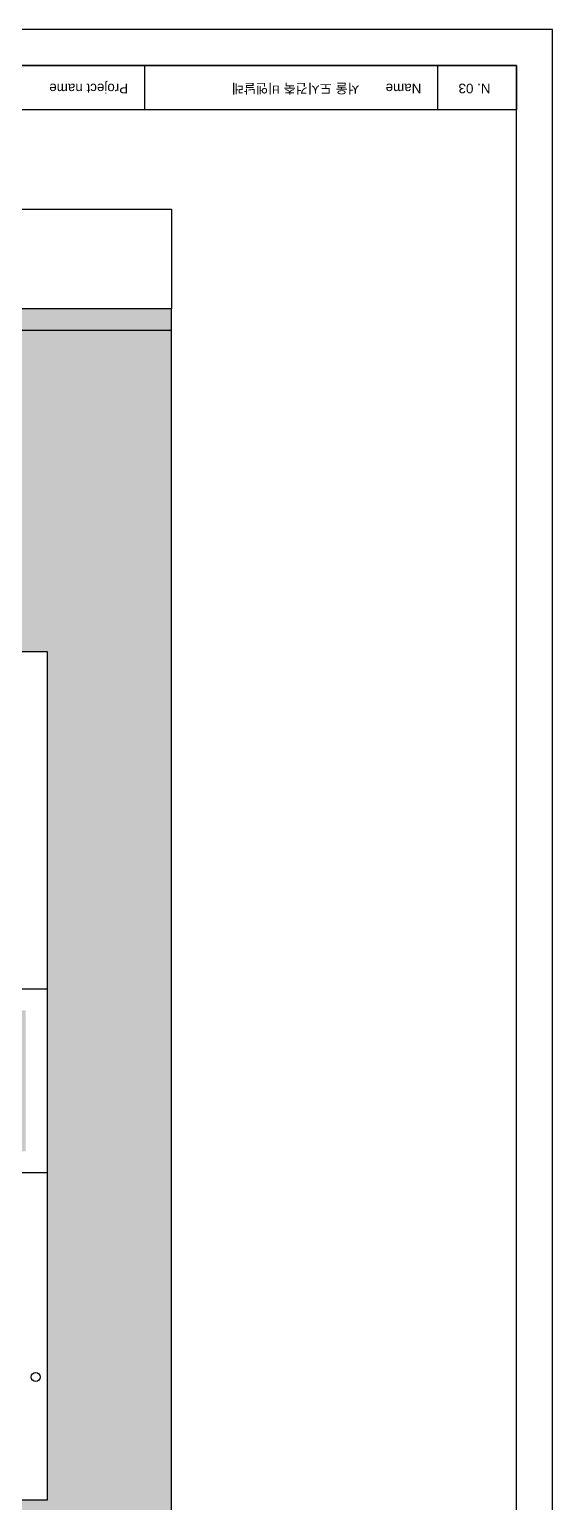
# Model space of a CAD drawing. Header units: millimetres. Extents: x 13722 to 114356, y -17117 to 61088.
# Drawn here: x 81363 to 88188, y 7934 to 27146 of the extents above; entities that cross this region are included whole.
import ezdxf

# ---------------------------------------------------------------- set-up
doc = ezdxf.new("R2010")
doc.units = ezdxf.units.MM
for name, color, linetype in [('00_dim', 6, 'Continuous'), ('01', 3, 'Continuous'), ('03', 8, 'Continuous'), ('03_lighting', 3, 'Continuous'), ('0_CUT', 250, 'Continuous')]:
    doc.layers.add(name, color=color, linetype=linetype)
doc.styles.get("Standard").update_dxf_attribs({"font": 'Arial.ttf'})

# ---------------------------------------------------------------- blocks, each defined once
blk = doc.blocks.new('lighting')
at = {"layer": '03_lighting'}
h = blk.add_hatch(dxfattribs=at)
h.set_pattern_fill('AR-CONC', color=256, scale=50)
h.paths.add_polyline_path([(93337, -568, 1), (93454, -568, 1)])
blk.add_circle((93396, -568), 58.6, dxfattribs=at)

msp = doc.modelspace()

# ---------------------------------------------------------------- hatches: boundary and pattern name
at = {"layer": '01'}
h = msp.add_hatch(dxfattribs=at)
h.set_pattern_fill('ANGLE', color=256)
h.set_pattern_definition([(0, (-19358.1374, 21727.48), (0, 6.985), [5.08, -1.905]), (90, (-19358.1374, 21727.48), (-6.985, 4e-16), [5.08, -1.905])])
h.paths.add_polyline_path([(69773.8, 23503.3), (69773.8, 23223.3), (83214.7, 23223.3), (83214.7, 23503.3)])
at = {"layer": '01', "lineweight": -2, "true_color": 0x999b37}
h = msp.add_hatch(dxfattribs=at)
h.set_pattern_fill('AR-SAND', color=55, scale=5)
h.set_pattern_definition([(37.5, (-19358.14, 21727.48), (-8.00016, 244.7066), [0, -193.04, 0, -215.9, 0, -206.375]), (7.5, (-19358.14, 21727.48), (224.7616, 358.4126), [0, -104.14, 0, -173.99, 0, -66.675]), (327.5, (-19514.35, 21727.48), (395.4962, 0.7186), [0, -63.5, 0, -228.6, 0, -298.45]), (317.5, (-19514.35, 21727.48), (381.7782, 111.4647), [0, -31.75, 0, -149.86, 0, -171.45])])
h.paths.add_polyline_path([(70453.8, 12983.3), (70453.8, 10764.6), (72599.6, 10043.3), (76293.8, 10043.3), (76293.8, 12983.3)], flags=17)
h.paths.add_polyline_path([(70453.8, 22943.3), (70453.8, 20883.3), (72903.8, 20883.3), (72903.8, 22943.3)], flags=17)
h.paths.add_polyline_path([(79063.8, 14353.3), (79063.8, 12513.3), (81313.8, 12513.3), (81313.8, 14353.3)], flags=17)
h.paths.add_polyline_path([(66994.8, 20603.3, 0.4095854), (64324.8, 23223.3), (62204.1, 23223.3), (62204.1, 7963.3), (62204.1, 6963.3), (83214.7, 6963.3), (83214.7, 23223.3), (77183.8, 23223.3), (77183.8, 20603.3), (78783.8, 20603.3), (78783.8, 19033.3), (81593.8, 19033.3), (81593.8, 14633.3), (81593.8, 12233.3), (81593.8, 7963.3), (72553.8, 7963.3), (64324.8, 10463.3), (64324.8, 13163.3), (64324.8, 15543.3), (66994.8, 15543.3)])

# ---------------------------------------------------------------- linework, layer by layer
at = {"layer": '00_dim'}
for points in [[(57732.2, 27146), (57732.2, 5611.2), (88188.4, 5611.2), (88188.4, 27146)], [(58202.6, 26675.6), (58202.6, 6081.6), (87718, 6081.6), (87718, 26675.6)]]:
    msp.add_lwpolyline(points, close=True, dxfattribs=at)
at = {"layer": '01'}
for p, q in [((83214.7, 6963.3), (83214.7, 23223.3)), ((78783.8, 19033.3), (81593.8, 19033.3)), ((81593.8, 19033.3), (81593.8, 14633.3)), ((81593.8, 12233.3), (81593.8, 7963.3)), ((81593.8, 7963.3), (72553.8, 7963.3))]:
    msp.add_line(p, q, dxfattribs=at)
for points in [[(69773.8, 23223.3), (83214.7, 23223.3), (83214.7, 23503.3), (69773.8, 23503.3)], [(81593.8, 14633.3), (81593.8, 12233.3), (78783.8, 12233.3), (78783.8, 14633.3)]]:
    msp.add_lwpolyline(points, close=True, dxfattribs=at)
at = {"layer": '03'}
for p, q in [((82867.4, 26099.1), (82867.4, 26675.6)), ((86692.5, 26099.1), (86692.5, 26675.6)), ((69773.8, 24803.3), (83214.7, 24803.3)), ((83214.7, 24803.3), (83214.7, 23503.3))]:
    msp.add_line(p, q, dxfattribs=at)
msp.add_lwpolyline([(75970, 26675.6), (87718, 26675.6), (87718, 26099.1), (75970, 26099.1)], close=True, dxfattribs=at)

# ---------------------------------------------------------------- block references
at = {"layer": '03_lighting'}
msp.add_blockref('lighting', (-11950.1, 10139.3), dxfattribs=at)

# ---------------------------------------------------------------- texts
at = {"layer": '0_CUT'}
for s, height, p in [('Project name', 125.144, (82651.5, 26438.6)), ('서울 도시건축 비엔날레', 125.144, (85671.1, 26438.6)), ('Name', 125.14, (86476.7, 26438.6)), ('N. 03', 125.14, (87379.3, 26438.6))]:
    msp.add_text(s, height=height, rotation=180, dxfattribs=at).set_placement(p)

doc.saveas('drawing.dxf')
